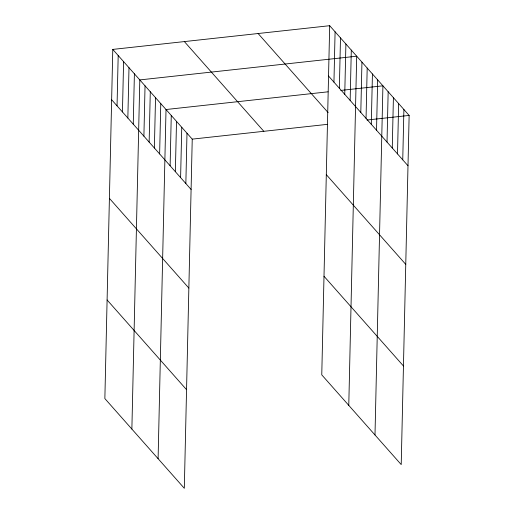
<?xml version="1.0" encoding="UTF-8"?>
<svg xmlns="http://www.w3.org/2000/svg" width="514" height="514" viewBox="0 0 514 514"><rect width="100%" height="100%" fill="white"/><g stroke="black" fill="none" stroke-linecap="round" stroke-linejoin="round"><path stroke-width="0.77" d="M112.784 49.408L104.862 398.575L184.314 488.3L192.236 139.133L112.784 49.408L329.686 25.7L409.138 115.425L401.216 464.592L321.764 374.867L329.686 25.7M117.044 105.839L118.188 55.506M122.448 111.943L123.591 61.609M127.851 118.047L128.995 67.713M133.255 124.144L134.398 73.81M131.873 429.081L139.802 79.914L356.697 56.206L348.775 405.373M143.901 136.171L145.044 85.832M149.144 142.089L150.287 91.755M154.386 148.013L155.53 97.679M159.636 153.937L160.773 103.603M158.094 458.694L166.022 109.521L328.041 91.813M170.121 165.778L171.265 115.444M175.364 171.702L176.508 121.368M180.607 177.619L181.75 127.286M185.85 183.543L186.993 133.21M333.946 82.137L335.089 31.804M339.349 88.235L340.493 37.901M344.753 94.338L345.896 44.005M350.156 100.436L351.3 50.102M360.802 112.463L361.946 62.13M366.045 118.381L367.189 68.047M371.288 124.304L372.432 73.971M376.531 130.228L377.674 79.895M374.995 434.985L382.917 85.819L340.769 90.425M387.023 142.07L388.16 91.736M392.266 147.993L393.409 97.66M397.508 153.917L398.652 103.584M402.751 159.835L403.895 109.501M192.236 139.133L327.469 124.349M366.99 120.032L409.138 115.425M328.542 76.033L407.994 165.759M258.112 33.526L328.125 112.592M326.306 174.651L405.758 264.376M184.365 41.583L263.817 131.308M324 276.256L403.451 365.981M111.641 99.742L191.099 189.467M109.405 198.353L188.856 288.078M107.098 299.958L186.55 389.683"/></g></svg>
